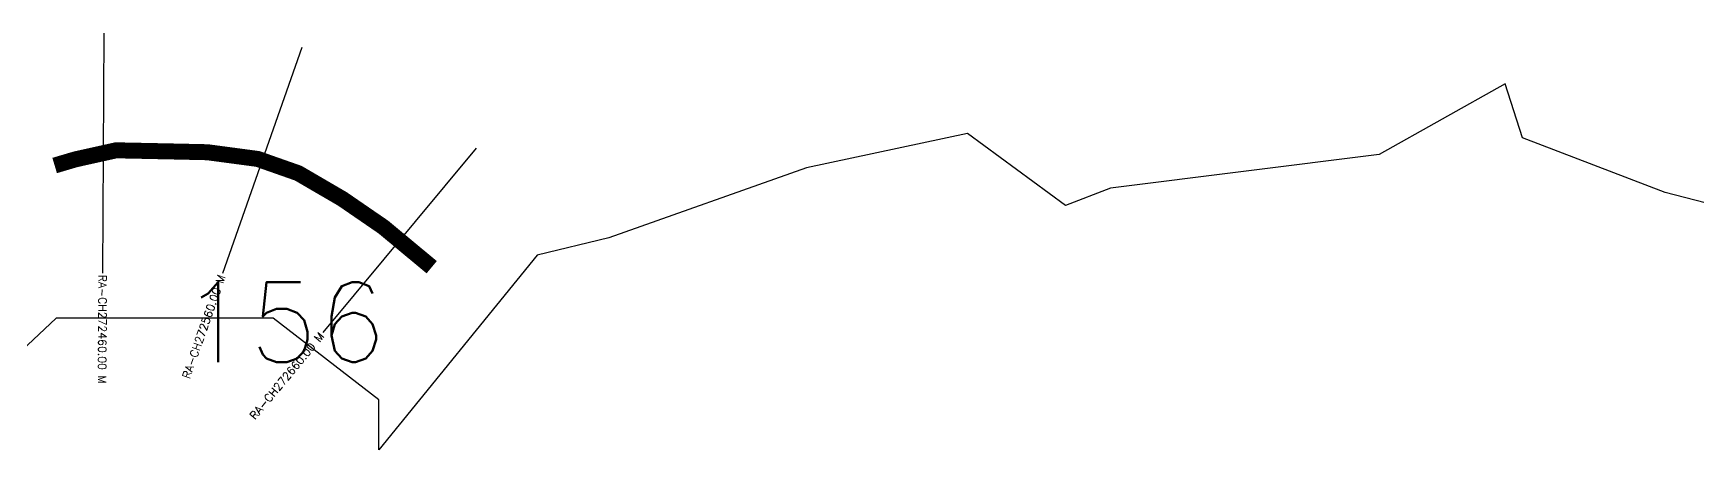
# Model space of a CAD drawing. Header units: metres. Extents: x 281101 to 285503, y 2029220 to 2031723.
# Drawn here: x 282262 to 283302, y 2029358 to 2029619 of the extents above; entities that cross this region are included whole.
import ezdxf
from ezdxf.enums import TextEntityAlignment as Align

# ---------------------------------------------------------------- set-up
doc = ezdxf.new("R2010")
doc.units = ezdxf.units.M
for name, color, linetype in [('ARTIFICIALLY PROTECTED', 4, 'Continuous'), ('CS', 134, 'Continuous'), ('CSMark', 6, 'Continuous')]:
    doc.layers.add(name, color=color, linetype=linetype)
doc.styles.get("Standard").update_dxf_attribs({"font": 'simplex.shx'})

msp = doc.modelspace()

# ---------------------------------------------------------------- linework, layer by layer
at = {"color": 6, "flags": 128}
msp.add_lwpolyline([(283370.7, 2029495.8), (283281.3, 2029518.9), (283192.1, 2029553.1), (283181.2, 2029586.8), (283102.6, 2029542.7), (282934.6, 2029521.6), (282906.6, 2029510.7), (282845.4, 2029555.9), (282744.6, 2029534.3), (282621.2, 2029490.6), (282576.3, 2029479.7), (282477.4, 2029358), (282477.4, 2029389.2), (282411.5, 2029440.3), (282275.8, 2029440.3), (282204.3, 2029373)], dxfattribs=at)
at = {"layer": 'ARTIFICIALLY PROTECTED', "const_width": 10, "flags": 128}
msp.add_lwpolyline([(282274.9, 2029535.8), (282287.7, 2029539.6), (282313.3, 2029545.3), (282347.4, 2029544.6), (282370.4, 2029544.1), (282401.8, 2029539.9), (282427.1, 2029531), (282454.7, 2029514.9), (282480.3, 2029497.3), (282510.5, 2029472.2)], dxfattribs=at)
at = {"layer": 'CS'}
for p, q in [((282305.6, 2029618.5), (282304.9, 2029468.5)), ((282429.4, 2029609.7), (282379.8, 2029468.2)), ((282538.3, 2029546.6), (282442.4, 2029431.3))]:
    msp.add_line(p, q, dxfattribs=at)

# ---------------------------------------------------------------- texts
at = {"insert": (282353.6, 2029462.8), "char_height": 50, "attachment_point": 1}
msp.add_mtext_dynamic_manual_height_columns('156', width=84.374, gutter_width=1, heights=[74.2], dxfattribs=at)
at = {"layer": 'CSMark'}
msp.add_text('RA-CH272460.00 M', height=5, rotation=269.7188, dxfattribs=at).set_placement((282304.9, 2029467.5), align=Align.MIDDLE_LEFT)
for s, rotation, p in [('RA-CH272560.00 M', 70.6644, (282379.4, 2029467.2)), ('RA-CH272660.00 M', 50.2569, (282441.8, 2029430.5))]:
    msp.add_text(s, height=5, rotation=rotation, dxfattribs=at).set_placement(p, align=Align.MIDDLE_RIGHT)

doc.saveas('drawing.dxf')
